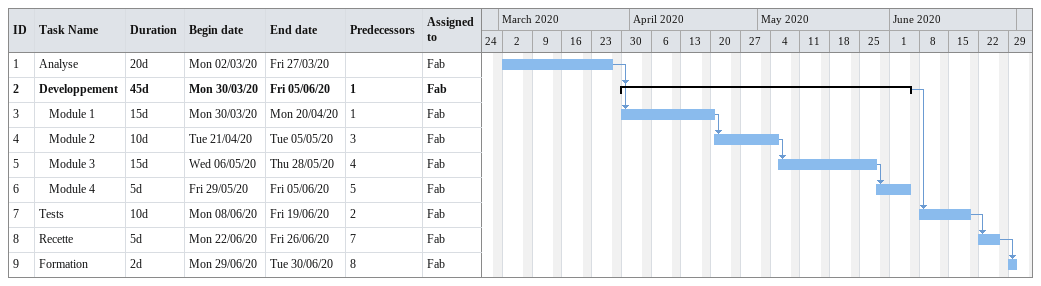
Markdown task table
| ID | Level | Task | Duration | Start | Finish | Predecessors | Resources |
|---|---|---|---|---|---|---|---|
| 1 | 1 | Analyse | 20d | 2020-03-02 | 2020-03-27 |  | Fab |
| 2 | 1 | **Developpement** | 45d | 2020-03-30 | 2020-06-05 | 1 | Fab |
| 3 | 2 | Module 1 | 15d | 2020-03-30 | 2020-04-20 | 1 | Fab |
| 4 | 2 | Module 2 | 10d | 2020-04-21 | 2020-05-05 | 3 | Fab |
| 5 | 2 | Module 3 | 15d | 2020-05-06 | 2020-05-28 | 4 | Fab |
| 6 | 2 | Module 4 | 5d | 2020-05-29 | 2020-06-05 | 5 | Fab |
| 7 | 1 | Tests | 10d | 2020-06-08 | 2020-06-19 | 2 | Fab |
| 8 | 1 | Recette | 5d | 2020-06-22 | 2020-06-26 | 7 | Fab |
| 9 | 1 | Formation | 2d | 2020-06-29 | 2020-06-30 | 8 | Fab |
